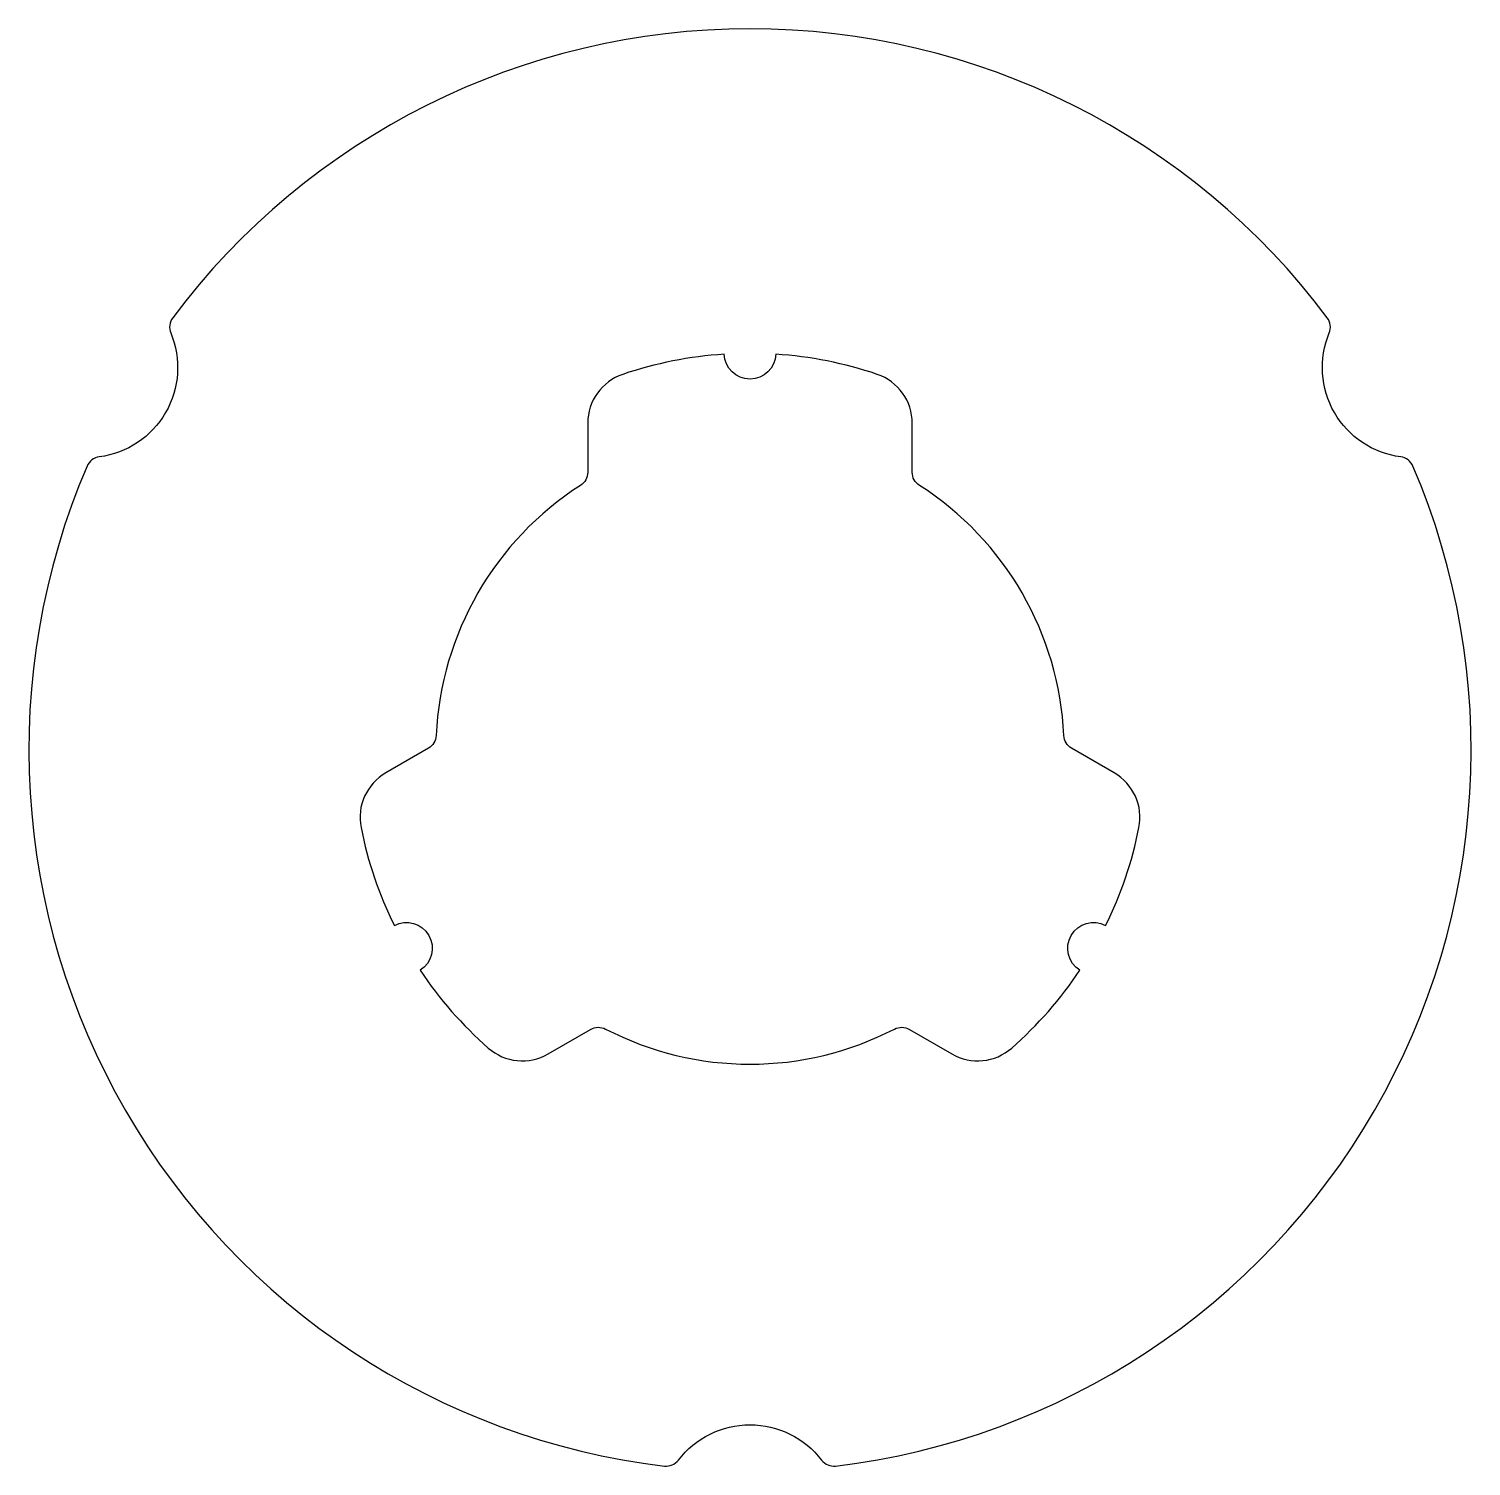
# Model space of a CAD drawing. Extents: x 164.6 to 192.6, y 209.5 to 237.5.
import ezdxf

# ---------------------------------------------------------------- set-up
doc = ezdxf.new("R2010")
doc.units = 0
doc.layers.get('0').update_dxf_attribs({"linetype": 'CONTINUOUS'})

msp = doc.modelspace()

# ---------------------------------------------------------------- linework, layer by layer
for points in [[(180.002, 209.666, 0.26494), (180.275, 209.551, 0.500533), (191.482, 228.962, 0.26494), (191.246, 229.141, -0.493524), (189.857, 231.547, 0.26494), (189.82, 231.842, 0.500533), (167.405, 231.842, 0.26494), (167.368, 231.547, -0.493524), (165.979, 229.141, 0.26494), (165.743, 228.962, 0.500533), (176.95, 209.551, 0.26494), (177.223, 209.666, -0.493524)], [(174.692, 217.551), (175.519, 218.028, -0.255734), (175.807, 218.035, 0.24359), (181.418, 218.035, -0.255734), (181.706, 218.028), (182.533, 217.551, 0.321464), (183.693, 217.665, 0.065526), (185.017, 219.177, -0.968043), (185.517, 220.043, 0.065526), (186.164, 221.945, 0.321464), (185.683, 223.007), (184.856, 223.484, -0.255734), (184.706, 223.73, 0.24359), (181.901, 228.589, -0.255734), (181.762, 228.842), (181.762, 229.797, 0.321464), (181.083, 230.744, 0.065526), (179.112, 231.135, -0.968043), (178.113, 231.135, 0.065526), (176.142, 230.744, 0.321464), (175.462, 229.797), (175.462, 228.842, -0.255734), (175.324, 228.589, 0.24359), (172.519, 223.73, -0.255734), (172.369, 223.484), (171.542, 223.007, 0.321464), (171.061, 221.945, 0.065526), (171.708, 220.043, -0.968043), (172.208, 219.177, 0.065526), (173.532, 217.665, 0.321464)]]:
    msp.add_lwpolyline(points, format="xyb", close=True)

doc.saveas('drawing.dxf')
